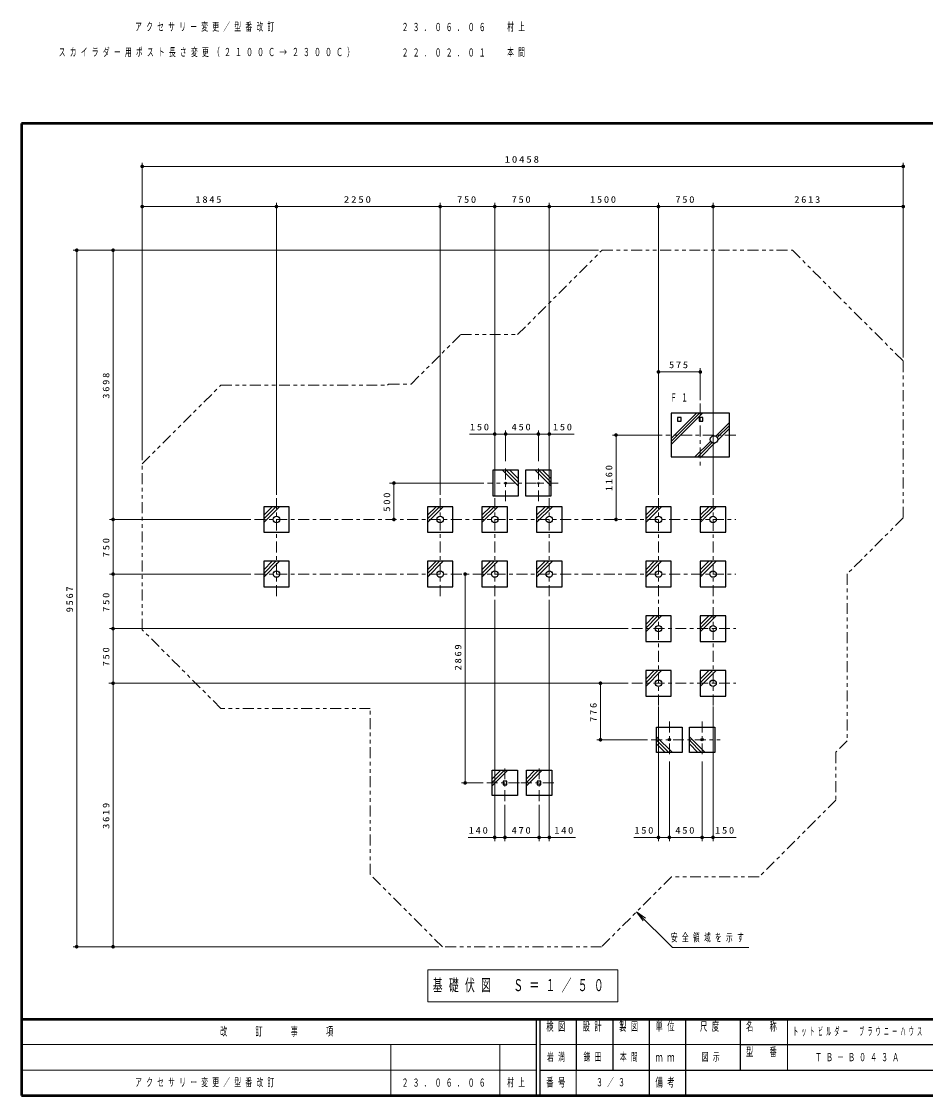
# Model space of a CAD drawing. Units: millimetres on the paper, scale 1:50. Extents: x -385 to 0, y -594 to 267.
# Drawn here: x -385 to -136.5, y -594 to -298.9 of the extents above; entities that cross this region are included whole.
import ezdxf

# ---------------------------------------------------------------- set-up
doc = ezdxf.new("R2010")
doc.units = ezdxf.units.MM
doc.linetypes.add('USER2', pattern=[6, 3, -1, 1, -1])
doc.linetypes.add('USER3', pattern=[8, 3, -1, 1, -1, 1, -1])
for name, color, linetype, lineweight in [('1_50', 7, 'Continuous', 25), ('NAKAMURA図枠', 7, 'Continuous', 13), ('図面情報', 7, 'Continuous', 13)]:
    doc.layers.add(name, color=color, linetype=linetype, lineweight=lineweight)
doc.styles.add('ＭＳ ゴシック', font='')
doc.styles.get('ＭＳ ゴシック').set_extended_font_data('MS Gothic')

# ---------------------------------------------------------------- blocks, each defined once
blk = doc.blocks.new('filled_dot')
at = {"color": 0, "linetype": 'Continuous', "lineweight": -2, "const_width": 1.25}
blk.add_lwpolyline([(-0.625, 0, 1), (0.625, 0, 1)], format="xyb", close=True, dxfattribs=at)

msp = doc.modelspace()

# ---------------------------------------------------------------- linework, layer by layer
at = {"layer": '1_50', "lineweight": 13}
for p, q in [((-351.816, -419.461), (-351.816, -337.751)), ((-351.816, -338.751), (-142.654, -338.751)), ((-142.654, -391.236), (-142.654, -337.751)), ((-351.816, -419.461), (-351.816, -348.778)), ((-351.816, -349.778), (-314.925, -349.778)), ((-314.925, -428.937), (-314.925, -348.778)), ((-314.925, -349.778), (-269.925, -349.778)), ((-269.925, -428.937), (-269.925, -348.778)), ((-269.925, -349.778), (-254.925, -349.778)), ((-254.925, -428.937), (-254.925, -348.778)), ((-254.925, -349.778), (-239.925, -349.778)), ((-239.925, -428.937), (-239.925, -348.778)), ((-239.925, -349.778), (-209.925, -349.778)), ((-209.925, -428.937), (-209.925, -348.778)), ((-209.925, -349.778), (-194.925, -349.778)), ((-194.925, -428.937), (-194.925, -348.778)), ((-194.925, -428.937), (-194.925, -348.778)), ((-194.925, -349.778), (-142.654, -349.778)), ((-142.654, -391.236), (-142.654, -348.778)), ((-315.925, -361.778), (-370.816, -361.778)), ((-369.816, -553.122), (-369.816, -361.778)), ((-226.438, -361.778), (-360.816, -361.778)), ((-359.816, -435.742), (-359.816, -361.778)), ((-209.925, -395.206), (-198.425, -395.206)), ((-198.425, -402.927), (-198.425, -394.206)), ((-206.425, -413.466), (-199.507, -406.548)), ((-206.425, -414.315), (-198.659, -406.548)), ((-206.425, -415.163), (-197.81, -406.548)), ((-194.201, -412.838), (-190.425, -409.063)), ((-193.766, -413.252), (-190.425, -409.911)), ((-261.853, -412.286), (-251.925, -412.286)), ((-254.925, -429.3), (-254.925, -411.286)), ((-251.925, -419.742), (-251.925, -411.286)), ((-251.925, -412.286), (-242.925, -412.286)), ((-242.925, -419.742), (-242.925, -411.286)), ((-242.925, -412.286), (-233.112, -412.286)), ((-239.925, -429.3), (-239.925, -411.286)), ((-208.889, -412.548), (-222.586, -412.548)), ((-221.586, -435.742), (-221.586, -412.548)), ((-193.67, -414.005), (-190.425, -410.76)), ((-199.911, -418.548), (-195.563, -414.2)), ((-199.062, -418.548), (-195.149, -414.635)), ((-198.214, -418.548), (-194.397, -414.731)), ((-252.769, -422.242), (-248.425, -426.586)), ((-251.779, -422.242), (-248.425, -425.596)), ((-250.789, -422.242), (-248.425, -424.606)), ((-243.769, -422.242), (-239.425, -426.586)), ((-242.779, -422.242), (-239.425, -425.596)), ((-241.789, -422.242), (-239.425, -424.606)), ((-257.925, -425.742), (-283.836, -425.742)), ((-282.636, -435.742), (-282.636, -425.742)), ((-318.425, -434.606), (-316.061, -432.242)), ((-318.425, -435.596), (-315.071, -432.242)), ((-318.425, -436.586), (-314.081, -432.242)), ((-273.425, -434.606), (-271.061, -432.242)), ((-273.425, -435.596), (-270.071, -432.242)), ((-273.425, -436.586), (-269.081, -432.242)), ((-258.425, -434.606), (-256.061, -432.242)), ((-258.425, -435.596), (-255.071, -432.242)), ((-258.425, -436.586), (-254.081, -432.242)), ((-243.425, -434.606), (-241.061, -432.242)), ((-243.425, -435.596), (-240.071, -432.242)), ((-243.425, -436.586), (-239.081, -432.242)), ((-213.425, -434.606), (-211.061, -432.242)), ((-213.425, -435.596), (-210.071, -432.242)), ((-213.425, -436.586), (-209.081, -432.242)), ((-198.425, -434.606), (-196.061, -432.242)), ((-198.425, -435.596), (-195.071, -432.242)), ((-198.425, -436.586), (-194.081, -432.242)), ((-321.959, -435.742), (-360.816, -435.742)), ((-321.959, -435.742), (-360.816, -435.742)), ((-359.816, -450.742), (-359.816, -435.742)), ((-318.425, -449.606), (-316.061, -447.242)), ((-318.425, -450.596), (-315.071, -447.242)), ((-318.425, -451.586), (-314.081, -447.242)), ((-273.425, -449.606), (-271.061, -447.242)), ((-273.425, -450.596), (-270.071, -447.242)), ((-273.425, -451.586), (-269.081, -447.242)), ((-258.425, -449.606), (-256.061, -447.242)), ((-258.425, -450.596), (-255.071, -447.242)), ((-258.425, -451.586), (-254.081, -447.242)), ((-243.425, -449.606), (-241.061, -447.242)), ((-243.425, -450.596), (-240.071, -447.242)), ((-243.425, -451.586), (-239.081, -447.242)), ((-213.425, -449.606), (-211.061, -447.242)), ((-213.425, -450.596), (-210.071, -447.242)), ((-213.425, -451.586), (-209.081, -447.242)), ((-198.425, -449.606), (-196.061, -447.242)), ((-198.425, -450.596), (-195.071, -447.242)), ((-198.425, -451.586), (-194.081, -447.242)), ((-321.959, -450.742), (-360.816, -450.742)), ((-321.959, -450.742), (-360.816, -450.742)), ((-359.816, -465.742), (-359.816, -450.742)), ((-263.054, -508.122), (-263.054, -450.742)), ((-254.925, -457.793), (-254.925, -524.084)), ((-239.925, -457.793), (-239.925, -524.084)), ((-213.425, -464.606), (-211.061, -462.242)), ((-213.425, -465.596), (-210.071, -462.242)), ((-213.425, -466.586), (-209.081, -462.242)), ((-198.425, -464.606), (-196.061, -462.242)), ((-198.425, -465.596), (-195.071, -462.242)), ((-198.425, -466.586), (-194.081, -462.242)), ((-218.281, -465.742), (-360.816, -465.742)), ((-359.816, -465.742), (-359.816, -480.742)), ((-213.425, -479.606), (-211.061, -477.242)), ((-213.425, -480.596), (-210.071, -477.242)), ((-213.425, -481.586), (-209.081, -477.242)), ((-198.425, -479.606), (-196.061, -477.242)), ((-198.425, -480.596), (-195.071, -477.242)), ((-198.425, -481.586), (-194.081, -477.242)), ((-218.281, -480.742), (-361.016, -480.742)), ((-359.816, -553.122), (-359.816, -480.742)), ((-218.281, -480.742), (-226.867, -480.742)), ((-225.867, -496.262), (-225.867, -480.742)), ((-209.925, -487.136), (-209.925, -524.084)), ((-194.925, -487.136), (-194.925, -524.084)), ((-210.425, -495.418), (-206.081, -499.762)), ((-201.425, -495.418), (-197.081, -499.762)), ((-212.925, -496.262), (-226.867, -496.262)), ((-210.425, -496.408), (-207.071, -499.762)), ((-210.425, -497.398), (-208.061, -499.762)), ((-201.425, -496.408), (-198.071, -499.762)), ((-201.425, -497.398), (-199.061, -499.762)), ((-206.925, -502.262), (-206.925, -524.084)), ((-197.925, -502.262), (-197.925, -524.084)), ((-251.281, -504.622), (-255.625, -508.966)), ((-252.271, -504.622), (-255.625, -507.976)), ((-253.261, -504.622), (-255.625, -506.986)), ((-243.861, -504.622), (-246.225, -506.986)), ((-242.871, -504.622), (-246.225, -507.976)), ((-241.881, -504.622), (-246.225, -508.966)), ((-258.125, -508.122), (-264.054, -508.122)), ((-252.125, -514.122), (-252.125, -524.084)), ((-252.125, -514.122), (-252.125, -524.084)), ((-242.725, -514.122), (-242.725, -524.084)), ((-242.725, -514.122), (-242.725, -524.084)), ((-252.125, -523.084), (-262.184, -523.084)), ((-242.725, -523.084), (-252.125, -523.084)), ((-232.744, -523.084), (-242.725, -523.084)), ((-206.925, -523.084), (-216.67, -523.084)), ((-197.925, -523.084), (-206.925, -523.084)), ((-188.538, -523.084), (-197.925, -523.084)), ((-214.168, -545.995), (-215.936, -543.52)), ((-215.936, -543.52), (-213.461, -545.288)), ((-215.936, -543.52), (-213.814, -545.641)), ((-270.313, -553.122), (-370.816, -553.122)), ((-270.313, -553.122), (-360.816, -553.122)), ((-273.351, -559.464), (-273.351, -568.264)), ((-221.051, -559.464), (-273.351, -559.464)), ((-221.051, -568.264), (-221.051, -559.464)), ((-273.351, -568.264), (-221.051, -568.264))]:
    msp.add_line(p, q, dxfattribs=at)
at = {"layer": '1_50', "color": 1, "linetype": 'USER2', "lineweight": 13}
for p, q in [((-198.425, -403.927), (-198.425, -421.169)), ((-188.704, -412.548), (-207.889, -412.548))]:
    msp.add_line(p, q, dxfattribs=at)
at = {"layer": '1_50'}
for p, q in [((-190.425, -406.548), (-206.425, -406.548)), ((-206.425, -406.548), (-206.425, -418.548)), ((-190.425, -418.548), (-190.425, -406.548)), ((-206.425, -418.548), (-190.425, -418.548)), ((-255.425, -422.242), (-255.425, -429.242)), ((-248.425, -422.242), (-255.425, -422.242)), ((-248.425, -429.242), (-248.425, -422.242)), ((-246.425, -422.242), (-246.425, -429.242)), ((-239.425, -422.242), (-246.425, -422.242)), ((-239.425, -429.242), (-239.425, -422.242)), ((-255.425, -429.242), (-248.425, -429.242)), ((-246.425, -429.242), (-239.425, -429.242)), ((-318.425, -432.242), (-318.425, -439.242)), ((-311.425, -432.242), (-318.425, -432.242)), ((-311.425, -439.242), (-311.425, -432.242)), ((-273.425, -432.242), (-273.425, -439.242)), ((-266.425, -432.242), (-273.425, -432.242)), ((-266.425, -439.242), (-266.425, -432.242)), ((-258.425, -432.242), (-258.425, -439.242)), ((-251.425, -432.242), (-258.425, -432.242)), ((-251.425, -439.242), (-251.425, -432.242)), ((-243.425, -432.242), (-243.425, -439.242)), ((-236.425, -432.242), (-243.425, -432.242)), ((-236.425, -439.242), (-236.425, -432.242)), ((-213.425, -432.242), (-213.425, -439.242)), ((-206.425, -432.242), (-213.425, -432.242)), ((-206.425, -439.242), (-206.425, -432.242)), ((-198.425, -432.242), (-198.425, -439.242)), ((-191.425, -432.242), (-198.425, -432.242)), ((-191.425, -439.242), (-191.425, -432.242)), ((-318.425, -439.242), (-311.425, -439.242)), ((-273.425, -439.242), (-266.425, -439.242)), ((-258.425, -439.242), (-251.425, -439.242)), ((-243.425, -439.242), (-236.425, -439.242)), ((-213.425, -439.242), (-206.425, -439.242)), ((-198.425, -439.242), (-191.425, -439.242)), ((-318.425, -447.242), (-318.425, -454.242)), ((-311.425, -447.242), (-318.425, -447.242)), ((-311.425, -454.242), (-311.425, -447.242)), ((-273.425, -447.242), (-273.425, -454.242)), ((-266.425, -447.242), (-273.425, -447.242)), ((-266.425, -454.242), (-266.425, -447.242)), ((-258.425, -447.242), (-258.425, -454.242)), ((-251.425, -447.242), (-258.425, -447.242)), ((-251.425, -454.242), (-251.425, -447.242)), ((-243.425, -447.242), (-243.425, -454.242)), ((-236.425, -447.242), (-243.425, -447.242)), ((-236.425, -454.242), (-236.425, -447.242)), ((-213.425, -447.242), (-213.425, -454.242)), ((-206.425, -447.242), (-213.425, -447.242)), ((-206.425, -454.242), (-206.425, -447.242)), ((-198.425, -447.242), (-198.425, -454.242)), ((-191.425, -447.242), (-198.425, -447.242)), ((-191.425, -454.242), (-191.425, -447.242)), ((-318.425, -454.242), (-311.425, -454.242)), ((-273.425, -454.242), (-266.425, -454.242)), ((-258.425, -454.242), (-251.425, -454.242)), ((-243.425, -454.242), (-236.425, -454.242)), ((-213.425, -454.242), (-206.425, -454.242)), ((-198.425, -454.242), (-191.425, -454.242)), ((-213.425, -462.242), (-213.425, -469.242)), ((-206.425, -462.242), (-213.425, -462.242)), ((-206.425, -469.242), (-206.425, -462.242)), ((-198.425, -462.242), (-198.425, -469.242)), ((-191.425, -462.242), (-198.425, -462.242)), ((-191.425, -469.242), (-191.425, -462.242)), ((-213.425, -469.242), (-206.425, -469.242)), ((-198.425, -469.242), (-191.425, -469.242)), ((-213.425, -477.242), (-213.425, -484.242)), ((-206.425, -477.242), (-213.425, -477.242)), ((-206.425, -484.242), (-206.425, -477.242)), ((-198.425, -477.242), (-198.425, -484.242)), ((-191.425, -477.242), (-198.425, -477.242)), ((-191.425, -484.242), (-191.425, -477.242)), ((-213.425, -484.242), (-206.425, -484.242)), ((-198.425, -484.242), (-191.425, -484.242)), ((-210.425, -499.762), (-210.425, -492.762)), ((-210.425, -492.762), (-203.425, -492.762)), ((-203.425, -492.762), (-203.425, -499.762)), ((-201.425, -499.762), (-201.425, -492.762)), ((-201.425, -492.762), (-194.425, -492.762)), ((-194.425, -492.762), (-194.425, -499.762)), ((-203.425, -499.762), (-210.425, -499.762)), ((-194.425, -499.762), (-201.425, -499.762)), ((-255.625, -504.622), (-248.625, -504.622)), ((-255.625, -511.622), (-255.625, -504.622)), ((-248.625, -504.622), (-248.625, -511.622)), ((-246.225, -504.622), (-239.225, -504.622)), ((-246.225, -511.622), (-246.225, -504.622)), ((-239.225, -504.622), (-239.225, -511.622)), ((-248.625, -511.622), (-255.625, -511.622)), ((-239.225, -511.622), (-246.225, -511.622))]:
    msp.add_line(p, q, dxfattribs=at)
at = {"layer": '1_50', "linetype": 'USER2', "lineweight": 13}
for p, q in [((-251.925, -430.742), (-251.925, -420.742)), ((-242.925, -430.742), (-242.925, -420.742)), ((-237.448, -425.742), (-256.925, -425.742)), ((-314.925, -456.793), (-314.925, -429.937)), ((-269.925, -456.793), (-269.925, -429.937)), ((-254.925, -456.793), (-254.925, -429.937)), ((-239.925, -456.793), (-239.925, -429.937)), ((-209.925, -486.828), (-209.925, -429.937)), ((-194.925, -486.828), (-194.925, -429.937)), ((-320.959, -435.742), (-188.694, -435.742)), ((-320.959, -450.742), (-188.694, -450.742)), ((-217.281, -465.742), (-188.694, -465.742)), ((-217.281, -480.742), (-188.694, -480.742)), ((-206.925, -491.262), (-206.925, -501.262)), ((-197.925, -491.262), (-197.925, -501.262)), ((-211.925, -496.262), (-192.925, -496.262)), ((-252.125, -513.122), (-252.125, -503.122)), ((-242.725, -513.122), (-242.725, -503.122)), ((-257.125, -508.122), (-247.125, -508.122)), ((-247.725, -508.122), (-237.725, -508.122))]:
    msp.add_line(p, q, dxfattribs=at)
at = {"layer": '1_50', "color": 2, "linetype": 'USER3', "lineweight": 13}
msp.add_lwpolyline([(-142.654, -392.236), (-142.654, -435.32), (-158.034, -450.7), (-158.034, -496.545), (-161.145, -499.656), (-161.145, -512.83), (-182.233, -533.919), (-206.334, -533.919), (-225.537, -553.122), (-269.313, -553.122), (-289.125, -533.31), (-289.125, -487.633), (-330.206, -487.633), (-351.816, -466.023), (-351.816, -420.461), (-330.206, -398.851), (-284.389, -398.851), (-284.079, -398.541), (-277.885, -398.541), (-264.313, -384.97), (-248.63, -384.97), (-225.438, -361.778), (-173.112, -361.778)], close=True, dxfattribs=at)
at = {"layer": '1_50'}
for points in [[(-203.725, -408.737), (-203.725, -407.737), (-204.725, -407.737), (-204.725, -408.737)], [(-197.725, -408.748), (-197.725, -407.748), (-198.725, -407.748), (-198.725, -408.748)], [(-251.625, -508.622), (-251.625, -507.622), (-252.625, -507.622), (-252.625, -508.622)], [(-242.225, -508.622), (-242.225, -507.622), (-243.225, -507.622), (-243.225, -508.622)]]:
    msp.add_lwpolyline(points, close=True, dxfattribs=at)
at = {"layer": '1_50', "lineweight": 13}
msp.add_lwpolyline([(-215.936, -543.52), (-206.084, -553.371), (-185.084, -553.371)], dxfattribs=at)
at = {"layer": '1_50'}
for centre, radius in [((-194.653, -413.748), 1.016), ((-314.925, -435.742), 0.891), ((-269.925, -435.742), 0.891), ((-254.925, -435.742), 0.891), ((-239.925, -435.742), 0.891), ((-209.925, -435.742), 0.891), ((-194.925, -435.742), 0.891), ((-314.925, -450.742), 0.891), ((-269.925, -450.742), 0.891), ((-254.925, -450.742), 0.891), ((-239.925, -450.742), 0.891), ((-209.925, -450.742), 0.891), ((-194.925, -450.742), 0.891), ((-209.925, -465.742), 0.891), ((-194.925, -465.742), 0.891), ((-209.925, -480.742), 0.891), ((-194.925, -480.742), 0.891), ((-206.925, -496.262), 0.34), ((-197.925, -496.262), 0.34)]:
    msp.add_circle(centre, radius, dxfattribs=at)
at = {"layer": '1_50', "lineweight": 13}
for centre in [(-251.925, -425.742), (-242.925, -425.742)]:
    msp.add_circle(centre, 0.272, dxfattribs=at)
at = {"layer": 'NAKAMURA図枠', "lineweight": 50}
for p, q in [((-385, -327), (-385, -594)), ((0, -327), (-385, -327)), ((-385, -573), (0, -573)), ((-385, -594), (0, -594))]:
    msp.add_line(p, q, dxfattribs=at)
at = {"layer": 'NAKAMURA図枠', "color": 211, "lineweight": 25}
for p, q in [((-243.5, -573), (-243.5, -594)), ((-242.5, -573), (-242.5, -594)), ((-232.5, -573), (-232.5, -587)), ((-222.5, -573), (-222.5, -587)), ((-212.5, -573), (-212.5, -594)), ((-202.5, -573), (-202.5, -587)), ((-187.5, -573), (-187.5, -587)), ((-187.5, -580), (-70, -580)), ((-242.5, -587), (0, -587))]:
    msp.add_line(p, q, dxfattribs=at)
at = {"layer": 'NAKAMURA図枠'}
for p, q in [((-174.5, -573), (-174.5, -587)), ((-385, -580), (-243.5, -580)), ((-283.5, -580), (-283.5, -594)), ((-253.5, -580), (-253.5, -594)), ((-242.5, -580), (-187.5, -580)), ((-385, -587), (-243.5, -587)), ((-232.5, -587), (-232.5, -594))]:
    msp.add_line(p, q, dxfattribs=at)
at = {"layer": 'NAKAMURA図枠', "lineweight": 25}
msp.add_line((-202.5, -587), (-202.5, -594), dxfattribs=at)

# ---------------------------------------------------------------- block references
at = {"layer": '1_50', "lineweight": 13, "xscale": 0.4, "yscale": 0.4}
for p in [(-351.816, -338.751), (-351.816, -349.778), (-314.925, -349.778), (-269.925, -349.778), (-254.925, -349.778), (-239.925, -349.778), (-209.925, -349.778), (-194.925, -349.778), (-209.925, -395.206), (-254.925, -412.286), (-251.925, -412.286), (-242.925, -412.286), (-254.925, -523.084), (-252.125, -523.084), (-242.725, -523.084), (-209.925, -523.084), (-206.925, -523.084), (-197.925, -523.084)]:
    msp.add_blockref('filled_dot', p, dxfattribs=at)
for p, rotation in [((-142.654, -338.751), 180), ((-314.925, -349.778), 180), ((-269.925, -349.778), 180), ((-254.925, -349.778), 180), ((-239.925, -349.778), 180), ((-209.925, -349.778), 180), ((-194.925, -349.778), 180), ((-142.654, -349.778), 180), ((-369.816, -361.778), 270), ((-359.816, -361.778), 270), ((-198.425, -395.206), 180), ((-251.925, -412.286), 180), ((-242.925, -412.286), 180), ((-239.925, -412.286), 180), ((-221.586, -412.548), 270), ((-282.636, -425.742), 270), ((-359.816, -435.742), 90), ((-359.816, -435.742), 270), ((-282.636, -435.742), 90), ((-221.586, -435.742), 90), ((-359.816, -450.742), 90), ((-359.816, -450.742), 270), ((-263.054, -450.742), 270), ((-359.816, -465.742), 90), ((-359.816, -465.742), 270), ((-359.816, -480.742), 90), ((-359.816, -480.742), 270), ((-225.867, -480.742), 270), ((-225.867, -496.262), 90), ((-263.054, -508.122), 90), ((-252.125, -523.084), 180), ((-242.725, -523.084), 180), ((-239.925, -523.084), 180), ((-206.925, -523.084), 180), ((-197.925, -523.084), 180), ((-194.925, -523.084), 180), ((-369.816, -553.122), 90), ((-359.816, -553.122), 90)]:
    msp.add_blockref('filled_dot', p, dxfattribs=dict(at, rotation=rotation))

# ---------------------------------------------------------------- texts
at = {"layer": '1_50', "style": 'ＭＳ ゴシック'}
for s, insert, char_height, attachment_point in [('\\T1.33;\\W1.2;10458', (-247.235, -337.751), 1.833, 8), ('\\T1.33;\\W1.15;1845', (-333.371, -348.778), 1.833, 8), ('\\T1.33;\\W1.2;2250', (-292.425, -348.778), 1.833, 8), ('\\T1.33;\\W1.15;750', (-262.425, -348.778), 1.833, 8), ('\\T1.33;\\W1.15;750', (-247.425, -348.778), 1.833, 8), ('\\T1.33;\\W1.15;1500', (-224.925, -348.778), 1.833, 8), ('\\T1.33;\\W1.15;750', (-202.425, -348.778), 1.833, 8), ('\\T1.33;\\W1.15;2613', (-168.79, -348.778), 1.833, 8), ('\\T1.33;\\W1.15;575', (-204.175, -394.206), 1.833, 8), ('\\T1.64;\\W0.6;Ｆ１', (-206.697, -401.149), 2.199, 1), ('\\T1.33;\\W1.15;150', (-258.884, -411.286), 1.833, 8), ('\\T1.33;\\W1.15;450', (-247.425, -411.286), 1.833, 8), ('\\T1.33;\\W1.15;150', (-236.081, -411.286), 1.833, 8), ('\\T1.33;\\W1.15;140', (-259.215, -522.084), 1.833, 8), ('\\T1.33;\\W1.15;470', (-247.425, -522.084), 1.833, 8), ('\\T1.33;\\W1.15;140', (-235.713, -522.084), 1.833, 8), ('\\T1.33;\\W1.15;150', (-213.702, -522.084), 1.833, 8), ('\\T1.33;\\W1.15;450', (-202.425, -522.084), 1.833, 8), ('\\T1.33;\\W1.15;150', (-191.506, -522.084), 1.833, 8), ('\\T1.64;\\W0.6;安全領域を示す', (-206.501, -550.721), 2.199, 4), ('\\T1.64;\\W0.6;基礎伏図\u3000Ｓ＝１／５０', (-271.951, -563.864), 3.299, 4)]:
    msp.add_mtext(s, dxfattribs=dict(at, insert=insert, char_height=char_height, attachment_point=attachment_point))
at = {"layer": '1_50', "char_height": 1.833, "attachment_point": 8, "rotation": 90, "style": 'ＭＳ ゴシック'}
for s, insert in [('\\T1.33;\\W1.15;3698', (-360.816, -398.76)), ('\\T1.33;\\W1.15;1160', (-222.586, -424.145)), ('\\T1.33;\\W1.15;500', (-283.636, -430.742)), ('\\T1.33;\\W1.15;750', (-360.816, -443.242)), ('\\T1.33;\\W1.15;9567', (-370.816, -457.45)), ('\\T1.33;\\W1.15;750', (-360.816, -458.242)), ('\\T1.33;\\W1.15;750', (-360.816, -473.242)), ('\\T1.33;\\W1.15;2869', (-264.054, -473.396)), ('\\T1.33;\\W1.15;776', (-226.867, -488.502)), ('\\T1.33;\\W1.15;3619', (-360.816, -516.932))]:
    msp.add_mtext(s, dxfattribs=dict(at, insert=insert))
at = {"layer": 'NAKAMURA図枠', "color": 4, "char_height": 2.346, "style": 'ＭＳ ゴシック'}
for s, insert, attachment_point in [('\\T1.64;\\W0.6;改\u3000\u3000訂\u3000\u3000事\u3000\u3000項', (-314.25, -576.5), 5), ('\\T1.64;\\W0.6;検図', (-237.5, -573.833), 2), ('\\T1.64;\\W0.6;設計', (-227.5, -573.833), 2), ('\\T1.64;\\W0.6;製図', (-217.5, -573.833), 2), ('\\T1.64;\\W0.6;単位', (-207.5, -573.833), 2), ('\\T1.64;\\W0.6;尺度', (-195.25, -573.833), 2), ('\\T1.64;\\W0.6;名\u3000称', (-181, -573.833), 2), ('\\T1.64;\\W0.6;型\u3000番', (-181, -580.833), 2), ('\\T1.64;\\W0.6;ｍｍ', (-207.5, -583.5), 5), ('\\T1.64;\\W0.6;番号', (-237.5, -590.5), 5), ('\\T1.64;\\W0.6;備考', (-207.5, -590.5), 5)]:
    msp.add_mtext(s, dxfattribs=dict(at, insert=insert, attachment_point=attachment_point))
at = {"layer": '図面情報', "char_height": 2.199, "style": 'ＭＳ ゴシック'}
for s, insert, attachment_point in [('\\T1.64;\\W0.6;アクセサリー変更／型番改訂', (-353.75, -300.5), 4), ('\\T1.64;\\W0.6;２３．０６．０６', (-280.5, -300.5), 4), ('\\T1.64;\\W0.6;村上', (-251.5, -300.5), 4), ('\\T1.64;\\W0.6;スカイラダー用ポスト長さ変更（２１００Ｃ→２３００Ｃ）', (-374.75, -307.5), 4), ('\\T1.64;\\W0.6;２２．０２．０１', (-280.5, -307.5), 4), ('\\T1.64;\\W0.6;本間', (-251.5, -307.5), 4), ('\\T1.64;\\W0.45;トットビルダー\u3000ブラウニーハウス', (-154.75, -576.5), 5), ('\\T1.64;\\W0.6;岩満', (-237.5, -583.5), 5), ('\\T1.64;\\W0.6;鎌田', (-230.5, -583.5), 4), ('\\T1.64;\\W0.6;本間', (-217.5, -583.5), 5), ('\\T1.64;\\W0.6;図示', (-198, -583.5), 4), ('\\T1.64;\\W0.6;ＴＢ－Ｂ０４３Ａ', (-154.75, -583.5), 5), ('\\T1.64;\\W0.6;アクセサリー変更／型番改訂', (-353.75, -590.5), 4), ('\\T1.64;\\W0.6;２３．０６．０６', (-280.5, -590.5), 4), ('\\T1.64;\\W0.6;村上', (-251.5, -590.5), 4), ('\\T1.64;\\W0.6;３／３', (-222.5, -590.5), 5)]:
    msp.add_mtext(s, dxfattribs=dict(at, insert=insert, attachment_point=attachment_point))

doc.saveas('drawing.dxf')
